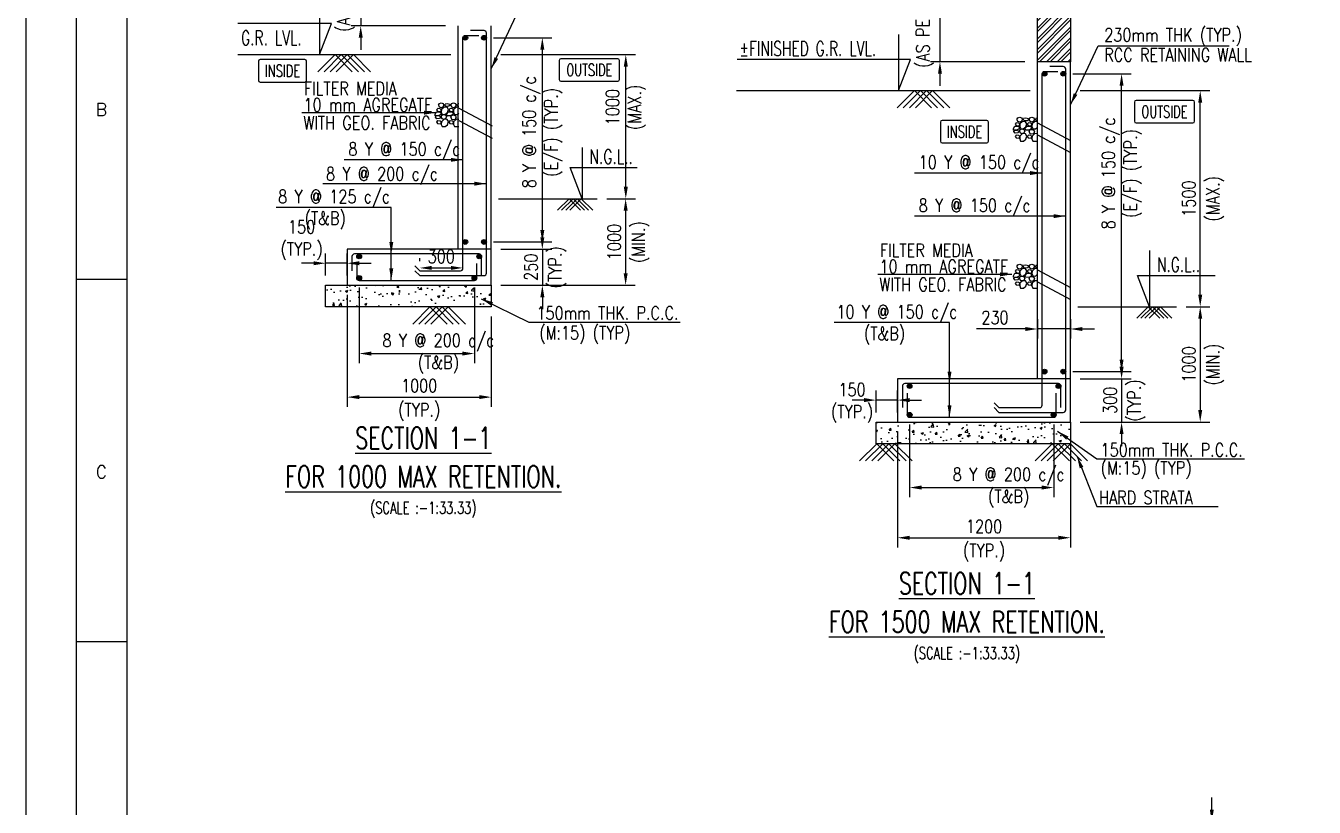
# Model space of a CAD drawing. Extents: x -69352 to 1013721, y -547461 to -186867.
# Drawn here: x 507322 to 534158, y -397471 to -381206 of the extents above; entities that cross this region are included whole.
import ezdxf
from ezdxf.enums import TextEntityAlignment as Align
from ezdxf.lldxf.tags import DXFTag

# ---------------------------------------------------------------- set-up
doc = ezdxf.new("R2010")
doc.units = 0
doc.header["$LTSCALE"] = 500
doc.header["$MEASUREMENT"] = 0
doc.header["$PDMODE"] = 35
doc.header["$PDSIZE"] = -15
doc.layers.get('DEFPOINTS').update_dxf_attribs({"color": 4})
for name, color, linetype in [('NO. BEAM', 3, 'Continuous'), ('PNA', 10, 'Continuous'), ('S-COLUMN', 1, 'Continuous'), ('S-CONCRET LINE', 4, 'Continuous'), ('S-DIM-1', 5, 'Continuous'), ('S-HATCH', 253, 'Continuous'), ('S-LEVEL SECTION', 3, 'Continuous'), ('S-PCC', 9, 'Continuous'), ('S-REINFORCEMENT', 6, 'Continuous'), ('S-RETAINING WALL', 6, 'Continuous'), ('S-TEXT', 2, 'Continuous'), ('S-TEXT-1 @ 1', 4, 'Continuous'), ('S-TITIL', 6, 'Continuous'), ('TITLE', 4, 'Continuous')]:
    doc.layers.add(name, color=color, linetype=linetype)
doc.layers.add('RIDE-PROFILE', color=8, linetype='Continuous', lineweight=25)
doc.styles.add('ROMANS', font='simplex.shx', dxfattribs={"width": 0.8, "height": 275})
tags = doc.linetypes.add('HIDDEN', pattern=[0.375, 0.25, -0.125]).pattern_tags.tags
tags[6:7] = [DXFTag(74, 4), DXFTag(75, 0), DXFTag(340, '0'), DXFTag(46, 1.0), DXFTag(50, 0.0), DXFTag(44, 0.0), DXFTag(45, 0.0)]
tags[4:5] = [DXFTag(74, 4), DXFTag(75, 0), DXFTag(340, '0'), DXFTag(46, 1.0), DXFTag(50, 0.0), DXFTag(44, 0.0), DXFTag(45, 0.0)]
doc.dimstyles.new('dim100', dxfattribs={"dimtxt": 250, "dimasz": 250, "dimexe": 200, "dimexo": 200, "dimgap": 100, "dimtad": 1, "dimdec": 0, "dimzin": 0, "dimdsep": 46, "dimtxsty": 'ROMANS', "dimcen": 0, "dimclrd": 5, "dimclre": 5, "dimclrt": 4, "dimadec": 0, "dimazin": 0, "dimtfac": 1, "dimtdec": 0, "dimtix": 1, "dimtofl": 0, "dimtmove": 2, "dimatfit": 3, "dimfxl": 0, "dimtolj": 1, "dimtzin": 0, "dimlwd": -1, "dimlwe": -1, "dimarcsym": 0})
doc.dimstyles.new('dim33.33', dxfattribs={"dimtxt": 250, "dimasz": 250, "dimexe": 200, "dimexo": 200, "dimgap": 100, "dimtad": 1, "dimdec": 0, "dimlfac": 0.333331, "dimzin": 0, "dimdsep": 46, "dimtxsty": 'ROMANS', "dimcen": 0, "dimclrd": 5, "dimclre": 5, "dimclrt": 4, "dimadec": 0, "dimazin": 0, "dimtfac": 1, "dimtdec": 0, "dimtix": 1, "dimtofl": 0, "dimtmove": 2, "dimatfit": 3, "dimfxl": 0, "dimtolj": 1, "dimtzin": 0, "dimlwd": -1, "dimlwe": -1, "dimarcsym": 0})

# ---------------------------------------------------------------- blocks, each defined once
blk = doc.blocks.new('*D542')
at = {"layer": 'DEFPOINTS', "color": 0}
for p in [(516866, -381456), (518081, -381456), (516866, -385706)]:
    blk.add_point(p, dxfattribs=at)
at = {"layer": 'S-DIM-1', "color": 5}
for p, q in [((517066, -381456), (518281, -381456)), ((517066, -385706), (518281, -385706))]:
    blk.add_line(p, q, dxfattribs=at)
at = {"layer": 'S-DIM-1', "color": 5, "lineweight": -3}
blk.add_line((518081, -385456), (518081, -381706), dxfattribs=at)
at = {"layer": 'S-DIM-1', "color": 5}
for points in [[(518123, -381706), (518039, -381706), (518081, -381456)], [(518039, -385456), (518123, -385456), (518081, -385706)]]:
    blk.add_solid(points, dxfattribs=at)
at = {"layer": 'S-DIM-1', "color": 4, "insert": (518081, -383421), "char_height": 275, "attachment_point": 5, "rotation": 90, "style": 'ROMANS'}
blk.add_mtext('\\A1;8 Y @ 150 c/c\\P(E/F) (TYP.)', dxfattribs=at)
blk = doc.blocks.new('*D543')
at = {"layer": 'DEFPOINTS', "color": 0}
for p in [(517016, -385856), (517016, -386606), (518081, -386606)]:
    blk.add_point(p, dxfattribs=at)
at = {"layer": 'S-DIM-1', "color": 5, "lineweight": -3}
for p, q in [((518081, -385606), (518081, -385356)), ((518081, -385856), (518081, -386606)), ((518081, -386856), (518081, -387106))]:
    blk.add_line(p, q, dxfattribs=at)
at = {"layer": 'S-DIM-1', "color": 5}
for p, q in [((517216, -385856), (518281, -385856)), ((517216, -386606), (518281, -386606))]:
    blk.add_line(p, q, dxfattribs=at)
for points in [[(518039, -385606), (518123, -385606), (518081, -385856)], [(518123, -386856), (518039, -386856), (518081, -386606)]]:
    blk.add_solid(points, dxfattribs=at)
at = {"layer": 'S-DIM-1', "color": 4, "char_height": 275, "attachment_point": 5, "rotation": 90, "style": 'ROMANS'}
for s, insert in [('(TYP.)', (518391, -386231)), ('\\A1;250', (517844, -386231))]:
    blk.add_mtext(s, dxfattribs=dict(at, insert=insert))
blk = doc.blocks.new('*D544')
at = {"layer": 'DEFPOINTS', "color": 0}
for p in [(514266, -386456), (516666, -386456), (516666, -388028)]:
    blk.add_point(p, dxfattribs=at)
at = {"layer": 'S-DIM-1', "color": 5}
for p, q in [((514266, -386656), (514266, -388228)), ((516666, -386656), (516666, -388228)), ((514516, -388028), (516416, -388028))]:
    blk.add_line(p, q, dxfattribs=at)
for points in [[(514516, -387987), (514516, -388070), (514266, -388028)], [(516416, -388070), (516416, -387987), (516666, -388028)]]:
    blk.add_solid(points, dxfattribs=at)
at = {"layer": 'S-DIM-1', "color": 4, "insert": (515916, -388028), "char_height": 275, "attachment_point": 5, "style": 'ROMANS'}
blk.add_mtext('\\A1;8 Y @ 200 c/c\\P(T&B)', dxfattribs=at)
blk = doc.blocks.new('*D545')
at = {"layer": 'DEFPOINTS', "color": 0}
for p in [(514016, -386606), (517016, -387056), (517016, -388935)]:
    blk.add_point(p, dxfattribs=at)
at = {"layer": 'S-DIM-1', "color": 5}
for p, q in [((514016, -386806), (514016, -389135)), ((517016, -387256), (517016, -389135)), ((514266, -388935), (516766, -388935))]:
    blk.add_line(p, q, dxfattribs=at)
for points in [[(514266, -388893), (514266, -388976), (514016, -388935)], [(516766, -388976), (516766, -388893), (517016, -388935)]]:
    blk.add_solid(points, dxfattribs=at)
at = {"layer": 'S-DIM-1', "color": 4, "char_height": 275, "attachment_point": 5, "style": 'ROMANS'}
for s, insert in [('\\A1;1000', (515516, -388697)), ('(TYP.)', (515516, -389244))]:
    blk.add_mtext(s, dxfattribs=dict(at, insert=insert))
blk = doc.blocks.new('*D546')
at = {"layer": 'DEFPOINTS', "color": 0}
for p in [(519226, -384806), (517016, -386606), (519816, -386606)]:
    blk.add_point(p, dxfattribs=at)
at = {"layer": 'S-DIM-1', "color": 5}
for p, q in [((519426, -384806), (520016, -384806)), ((517216, -386606), (520016, -386606))]:
    blk.add_line(p, q, dxfattribs=at)
at = {"layer": 'S-DIM-1', "color": 5, "lineweight": -3}
blk.add_line((519816, -385056), (519816, -386356), dxfattribs=at)
at = {"layer": 'S-DIM-1', "color": 5}
for points in [[(519858, -385056), (519775, -385056), (519816, -384806)], [(519775, -386356), (519858, -386356), (519816, -386606)]]:
    blk.add_solid(points, dxfattribs=at)
at = {"layer": 'S-DIM-1', "color": 4, "char_height": 275, "attachment_point": 5, "rotation": 90, "style": 'ROMANS'}
for s, insert in [('\\A1;1000', (519579, -385706)), ('(MIN.)', (520126, -385706))]:
    blk.add_mtext(s, dxfattribs=dict(at, insert=insert))
blk = doc.blocks.new('*D547')
at = {"layer": 'DEFPOINTS', "color": 0}
for p in [(517016, -381806), (519819, -381806), (519226, -384806)]:
    blk.add_point(p, dxfattribs=at)
at = {"layer": 'S-DIM-1', "color": 5}
for p, q in [((517216, -381806), (520019, -381806)), ((519426, -384806), (520019, -384806))]:
    blk.add_line(p, q, dxfattribs=at)
at = {"layer": 'S-DIM-1', "color": 5, "lineweight": -3}
blk.add_line((519819, -384556), (519819, -382056), dxfattribs=at)
at = {"layer": 'S-DIM-1', "color": 5}
for points in [[(519861, -382056), (519777, -382056), (519819, -381806)], [(519777, -384556), (519861, -384556), (519819, -384806)]]:
    blk.add_solid(points, dxfattribs=at)
at = {"layer": 'S-DIM-1', "color": 4, "insert": (519819, -382901), "char_height": 275, "attachment_point": 5, "rotation": 90, "style": 'ROMANS'}
blk.add_mtext('\\A1;1000\\P(MAX.)', dxfattribs=at)
blk = doc.blocks.new('*D548')
at = {"layer": 'DEFPOINTS', "color": 0}
for p in [(516251, -378146), (514298, -381206), (516266, -381206)]:
    blk.add_point(p, dxfattribs=at)
at = {"layer": 'S-DIM-1', "color": 5, "lineweight": -3}
for p, q in [((514298, -377896), (514298, -377646)), ((514298, -378146), (514298, -381206)), ((514298, -381456), (514298, -381706))]:
    blk.add_line(p, q, dxfattribs=at)
at = {"layer": 'S-DIM-1', "color": 5}
for p, q in [((516051, -378146), (514098, -378146)), ((516066, -381206), (514098, -381206))]:
    blk.add_line(p, q, dxfattribs=at)
for points in [[(514256, -377896), (514340, -377896), (514298, -378146)], [(514340, -381456), (514256, -381456), (514298, -381206)]]:
    blk.add_solid(points, dxfattribs=at)
at = {"layer": 'S-DIM-1', "color": 4, "insert": (513988, -379676), "char_height": 275, "attachment_point": 5, "rotation": 90, "style": 'ROMANS'}
blk.add_mtext('\\A1;(AS PER ARCH REQU.)', dxfattribs=at)
blk = doc.blocks.new('*D549')
at = {"layer": 'DEFPOINTS', "color": 0}
for p in [(513566, -386148), (513566, -386606), (514016, -386606)]:
    blk.add_point(p, dxfattribs=at)
at = {"layer": 'S-DIM-1', "color": 5, "lineweight": -3}
for p, q in [((513316, -386148), (513066, -386148)), ((514016, -386148), (513566, -386148)), ((514266, -386148), (514516, -386148))]:
    blk.add_line(p, q, dxfattribs=at)
at = {"layer": 'S-DIM-1', "color": 5}
for p, q in [((513566, -386406), (513566, -385948)), ((514016, -386406), (514016, -385948))]:
    blk.add_line(p, q, dxfattribs=at)
for points in [[(513316, -386190), (513316, -386107), (513566, -386148)], [(514266, -386107), (514266, -386190), (514016, -386148)]]:
    blk.add_solid(points, dxfattribs=at)
at = {"layer": 'S-DIM-1', "color": 4, "insert": (513066, -385668), "char_height": 275, "attachment_point": 5, "style": 'ROMANS'}
blk.add_mtext('\\A1;150\\P(TYP.)', dxfattribs=at)
blk = doc.blocks.new('*D551')
at = {"layer": 'DEFPOINTS', "color": 0}
for p in [(528931, -382204), (530145, -382204), (528931, -388404)]:
    blk.add_point(p, dxfattribs=at)
at = {"layer": 'S-DIM-1', "color": 5}
for p, q in [((529131, -382204), (530345, -382204)), ((529131, -388404), (530345, -388404))]:
    blk.add_line(p, q, dxfattribs=at)
at = {"layer": 'S-DIM-1', "color": 5, "lineweight": -3}
blk.add_line((530145, -388154), (530145, -382454), dxfattribs=at)
at = {"layer": 'S-DIM-1', "color": 5}
for points in [[(530187, -382454), (530104, -382454), (530145, -382204)], [(530104, -388154), (530187, -388154), (530145, -388404)]]:
    blk.add_solid(points, dxfattribs=at)
at = {"layer": 'S-DIM-1', "color": 4, "insert": (530145, -384278), "char_height": 275, "attachment_point": 5, "rotation": 90, "style": 'ROMANS'}
blk.add_mtext('\\A1;8 Y @ 150 c/c\\P(E/F) (TYP.)', dxfattribs=at)
blk = doc.blocks.new('*D552')
at = {"layer": 'DEFPOINTS', "color": 0}
for p in [(529081, -388554), (529081, -389454), (530145, -389454)]:
    blk.add_point(p, dxfattribs=at)
at = {"layer": 'S-DIM-1', "color": 5, "lineweight": -3}
for p, q in [((530145, -388304), (530145, -388054)), ((530145, -388554), (530145, -389454)), ((530145, -389704), (530145, -389954))]:
    blk.add_line(p, q, dxfattribs=at)
at = {"layer": 'S-DIM-1', "color": 5}
for p, q in [((529281, -388554), (530345, -388554)), ((529281, -389454), (530345, -389454))]:
    blk.add_line(p, q, dxfattribs=at)
for points in [[(530104, -388304), (530187, -388304), (530145, -388554)], [(530187, -389704), (530104, -389704), (530145, -389454)]]:
    blk.add_solid(points, dxfattribs=at)
at = {"layer": 'S-DIM-1', "color": 4, "char_height": 275, "attachment_point": 5, "rotation": 90, "style": 'ROMANS'}
for s, insert in [('\\A1;300', (529908, -389004)), ('(TYP.)', (530455, -389004))]:
    blk.add_mtext(s, dxfattribs=dict(at, insert=insert))
blk = doc.blocks.new('*D553')
at = {"layer": 'DEFPOINTS', "color": 0}
for p in [(525731, -389304), (528731, -389304), (528731, -390817)]:
    blk.add_point(p, dxfattribs=at)
at = {"layer": 'S-DIM-1', "color": 5}
for p, q in [((525731, -389504), (525731, -391017)), ((528731, -389504), (528731, -391017)), ((525981, -390817), (528481, -390817))]:
    blk.add_line(p, q, dxfattribs=at)
for points in [[(525981, -390775), (525981, -390859), (525731, -390817)], [(528481, -390859), (528481, -390775), (528731, -390817)]]:
    blk.add_solid(points, dxfattribs=at)
at = {"layer": 'S-DIM-1', "color": 4, "insert": (527793, -390817), "char_height": 275, "attachment_point": 5, "style": 'ROMANS'}
blk.add_mtext('\\A1;8 Y @ 200 c/c\\P(T&B)', dxfattribs=at)
blk = doc.blocks.new('*D554')
at = {"layer": 'DEFPOINTS', "color": 0}
for p in [(525481, -389454), (529081, -389454), (529081, -391862)]:
    blk.add_point(p, dxfattribs=at)
at = {"layer": 'S-DIM-1', "color": 5}
for p, q in [((525481, -389654), (525481, -392062)), ((529081, -389654), (529081, -392062)), ((525731, -391862), (528831, -391862))]:
    blk.add_line(p, q, dxfattribs=at)
for points in [[(525731, -391821), (525731, -391904), (525481, -391862)], [(528831, -391904), (528831, -391821), (529081, -391862)]]:
    blk.add_solid(points, dxfattribs=at)
at = {"layer": 'S-DIM-1', "color": 4, "char_height": 275, "attachment_point": 5, "style": 'ROMANS'}
for s, insert in [('\\A1;1200', (527281, -391625)), ('(TYP.)', (527281, -392172))]:
    blk.add_mtext(s, dxfattribs=dict(at, insert=insert))
blk = doc.blocks.new('*D555')
at = {"layer": 'DEFPOINTS', "color": 0}
for p in [(531291, -387054), (529081, -389454), (531783, -389454)]:
    blk.add_point(p, dxfattribs=at)
at = {"layer": 'S-DIM-1', "color": 5}
for p, q in [((531491, -387054), (531983, -387054)), ((529281, -389454), (531983, -389454))]:
    blk.add_line(p, q, dxfattribs=at)
at = {"layer": 'S-DIM-1', "color": 5, "lineweight": -3}
blk.add_line((531783, -387304), (531783, -389204), dxfattribs=at)
at = {"layer": 'S-DIM-1', "color": 5}
for points in [[(531825, -387304), (531742, -387304), (531783, -387054)], [(531742, -389204), (531825, -389204), (531783, -389454)]]:
    blk.add_solid(points, dxfattribs=at)
at = {"layer": 'S-DIM-1', "color": 4, "char_height": 275, "attachment_point": 5, "rotation": 90, "style": 'ROMANS'}
for s, insert in [('\\A1;1000', (531546, -388254)), ('(MIN.)', (532093, -388254))]:
    blk.add_mtext(s, dxfattribs=dict(at, insert=insert))
blk = doc.blocks.new('*D556')
at = {"layer": 'DEFPOINTS', "color": 0}
for p in [(529081, -382554), (531783, -382554), (531291, -387054)]:
    blk.add_point(p, dxfattribs=at)
at = {"layer": 'S-DIM-1', "color": 5}
for p, q in [((529281, -382554), (531983, -382554)), ((531491, -387054), (531983, -387054))]:
    blk.add_line(p, q, dxfattribs=at)
at = {"layer": 'S-DIM-1', "color": 5, "lineweight": -3}
blk.add_line((531783, -386804), (531783, -382804), dxfattribs=at)
at = {"layer": 'S-DIM-1', "color": 5}
for points in [[(531825, -382804), (531742, -382804), (531783, -382554)], [(531742, -386804), (531825, -386804), (531783, -387054)]]:
    blk.add_solid(points, dxfattribs=at)
at = {"layer": 'S-DIM-1', "color": 4, "char_height": 275, "attachment_point": 5, "rotation": 90, "style": 'ROMANS'}
for s, insert in [('\\A1;1500', (531546, -384804)), ('(MAX.)', (532093, -384804))]:
    blk.add_mtext(s, dxfattribs=dict(at, insert=insert))
blk = doc.blocks.new('*D557')
at = {"layer": 'DEFPOINTS', "color": 0}
for p in [(525031, -388997), (525031, -389454), (525481, -389454)]:
    blk.add_point(p, dxfattribs=at)
at = {"layer": 'S-DIM-1', "color": 5}
for p, q in [((525031, -389254), (525031, -388797)), ((525481, -389254), (525481, -388797))]:
    blk.add_line(p, q, dxfattribs=at)
at = {"layer": 'S-DIM-1', "color": 5, "lineweight": -3}
for p, q in [((524781, -388997), (524531, -388997)), ((525481, -388997), (525031, -388997)), ((525731, -388997), (525981, -388997))]:
    blk.add_line(p, q, dxfattribs=at)
at = {"layer": 'S-DIM-1', "color": 5}
for points in [[(524781, -389039), (524781, -388955), (525031, -388997)], [(525731, -388955), (525731, -389039), (525481, -388997)]]:
    blk.add_solid(points, dxfattribs=at)
at = {"layer": 'S-DIM-1', "color": 4, "insert": (524531, -389054), "char_height": 275, "attachment_point": 5, "style": 'ROMANS'}
blk.add_mtext('\\A1;150\\P(TYP.)', dxfattribs=at)
blk = doc.blocks.new('*D558')
at = {"layer": 'DEFPOINTS', "color": 0}
for p in [(528241, -378894), (526362, -381954), (528331, -381954)]:
    blk.add_point(p, dxfattribs=at)
at = {"layer": 'S-DIM-1', "color": 5, "lineweight": -3}
for p, q in [((526362, -378644), (526362, -378394)), ((526362, -378894), (526362, -381954)), ((526362, -382204), (526362, -382454))]:
    blk.add_line(p, q, dxfattribs=at)
at = {"layer": 'S-DIM-1', "color": 5}
for p, q in [((528041, -378894), (526162, -378894)), ((528131, -381954), (526162, -381954))]:
    blk.add_line(p, q, dxfattribs=at)
for points in [[(526321, -378644), (526404, -378644), (526362, -378894)], [(526404, -382204), (526321, -382204), (526362, -381954)]]:
    blk.add_solid(points, dxfattribs=at)
at = {"layer": 'S-DIM-1', "color": 4, "insert": (526053, -380424), "char_height": 275, "attachment_point": 5, "rotation": 90, "style": 'ROMANS'}
blk.add_mtext('\\A1;(AS PER ARCH REQU.)', dxfattribs=at)
blk = doc.blocks.new('*D560')
at = {"layer": 'DEFPOINTS', "color": 0}
for p in [(528391, -387113), (529081, -387113), (528391, -387517)]:
    blk.add_point(p, dxfattribs=at)
at = {"layer": 'S-DIM-1', "color": 5}
for p, q in [((528391, -387313), (528391, -387717)), ((529081, -387313), (529081, -387717))]:
    blk.add_line(p, q, dxfattribs=at)
at = {"layer": 'S-DIM-1', "color": 5, "lineweight": -3}
for p, q in [((528141, -387517), (527125, -387517)), ((529081, -387517), (528391, -387517)), ((529331, -387517), (529581, -387517))]:
    blk.add_line(p, q, dxfattribs=at)
at = {"layer": 'S-DIM-1', "color": 5}
for points in [[(528141, -387559), (528141, -387476), (528391, -387517)], [(529331, -387476), (529331, -387559), (529081, -387517)]]:
    blk.add_solid(points, dxfattribs=at)
at = {"layer": 'S-DIM-1', "color": 4, "insert": (527508, -387280), "char_height": 275, "attachment_point": 5, "style": 'ROMANS'}
blk.add_mtext('\\A1;230', dxfattribs=at)
blk = doc.blocks.new('*D561')
at = {"layer": 'DEFPOINTS', "color": 0}
for p in [(515526, -386306), (516426, -386246), (516426, -386306)]:
    blk.add_point(p, dxfattribs=at)
at = {"layer": 'S-DIM-1', "color": 5}
for p, q in [((515526, -386106), (515526, -386046)), ((516426, -386106), (516426, -386046)), ((515776, -386246), (516176, -386246))]:
    blk.add_line(p, q, dxfattribs=at)
for points in [[(515776, -386204), (515776, -386287), (515526, -386246)], [(516176, -386287), (516176, -386204), (516426, -386246)]]:
    blk.add_solid(points, dxfattribs=at)
at = {"layer": 'S-DIM-1', "color": 4, "insert": (515976, -386008), "char_height": 275, "attachment_point": 5, "style": 'ROMANS'}
blk.add_mtext('\\A1;300', dxfattribs=at)
blk = doc.blocks.new('A$C1DFA76C7')
at = {"color": 253, "linetype": 'Continuous'}
for p, q in [((-207, 258), (-179, 309)), ((-179, 309), (-113, 309)), ((-149, 378), (-174, 352)), ((-174, 352), (-154, 322)), ((-154, 322), (-90, 314)), ((-98, 370), (-149, 378)), ((-136, 449), (-121, 413)), ((-134, 449), (-118, 485)), ((-121, 413), (-78, 401)), ((-118, 485), (-78, 497)), ((-113, 309), (-80, 286)), ((-78, 352), (-98, 370)), ((-90, 314), (-78, 337)), ((-80, 286), (-90, 251)), ((-78, 497), (-37, 482)), ((-78, 401), (-35, 413)), ((-75, 355), (-78, 302)), ((-78, 337), (-78, 352)), ((-78, 302), (-57, 253)), ((-17, 408), (-75, 355)), ((-37, 482), (-22, 449)), ((-35, 413), (-22, 449)), ((44, 403), (-17, 408)), ((-4, 449), (4, 469)), ((24, 418), (-4, 449)), ((-4, 251), (52, 294)), ((52, 474), (4, 469)), ((82, 424), (24, 418)), ((29, 258), (75, 309)), ((72, 358), (44, 403)), ((103, 462), (52, 474)), ((52, 294), (72, 358)), ((75, 309), (141, 309)), ((105, 378), (80, 352)), ((80, 352), (100, 322)), ((105, 449), (82, 424)), ((100, 322), (164, 314)), ((105, 449), (103, 462)), ((156, 370), (105, 378)), ((118, 449), (133, 413)), ((120, 449), (136, 485)), ((133, 413), (176, 401)), ((136, 485), (176, 497)), ((141, 309), (174, 286)), ((176, 352), (156, 370)), ((164, 314), (176, 337)), ((174, 286), (164, 251)), ((176, 497), (217, 482)), ((176, 401), (219, 413)), ((179, 355), (176, 302)), ((176, 337), (176, 352)), ((176, 302), (197, 253)), ((237, 408), (179, 355)), ((217, 482), (232, 449)), ((219, 413), (232, 449)), ((289, 404), (237, 408)), ((250, 449), (258, 469)), ((278, 418), (250, 449)), ((250, 251), (289, 281)), ((289, 473), (258, 469)), ((289, 420), (278, 418)), ((-207, 228), (-207, 258)), ((-144, 223), (-207, 228)), ((-201, 197), (-193, 217)), ((-173, 166), (-201, 197)), ((-145, 222), (-193, 217)), ((-149, 124), (-174, 98)), ((-174, 98), (-154, 68)), ((-114, 171), (-173, 166)), ((-154, 68), (-90, 60)), ((-98, 116), (-149, 124)), ((-94, 209), (-145, 222)), ((-90, 251), (-144, 223)), ((-92, 197), (-114, 171)), ((-78, 98), (-98, 116)), ((-92, 197), (-94, 209)), ((-90, 60), (-78, 83)), ((-84, 203), (-69, 168)), ((-82, 203), (-66, 239)), ((-75, 101), (-78, 48)), ((-78, 83), (-78, 98)), ((-78, 48), (-58, 0)), ((-17, 154), (-75, 101)), ((-69, 168), (-26, 155)), ((-66, 239), (-26, 251)), ((-57, 253), (-4, 251)), ((-26, 251), (15, 236)), ((-26, 155), (17, 168)), ((44, 149), (-17, 154)), ((0, 0), (52, 40)), ((15, 236), (30, 203)), ((17, 168), (30, 203)), ((47, 228), (29, 258)), ((72, 104), (44, 149)), ((110, 223), (47, 228)), ((52, 40), (72, 104)), ((105, 124), (80, 98)), ((80, 98), (100, 68)), ((100, 68), (164, 60)), ((156, 116), (105, 124)), ((164, 251), (110, 223)), ((118, 195), (133, 159)), ((120, 195), (136, 231)), ((133, 159), (176, 147)), ((136, 231), (176, 243)), ((176, 98), (156, 116)), ((164, 60), (176, 83)), ((176, 243), (217, 228)), ((176, 147), (219, 159)), ((179, 101), (176, 48)), ((176, 83), (176, 98)), ((176, 48), (196, 0)), ((237, 154), (179, 101)), ((197, 253), (250, 251)), ((217, 228), (232, 195)), ((219, 159), (232, 195)), ((289, 150), (237, 154))]:
    blk.add_line(p, q, dxfattribs=at)
at = {"color": 253}
for p, q in [((196, 0), (289, 0, -10)), ((-58, 0), (0, 0))]:
    blk.add_line(p, q, dxfattribs=at)
blk = doc.blocks.new('*D696')
at = {"layer": 'DEFPOINTS', "color": 0}
for p in [(533903, -397772), (532024, -400832), (533543, -400832)]:
    blk.add_point(p, dxfattribs=at)
at = {"layer": 'S-DIM-1', "color": 5, "lineweight": -3}
for p, q in [((532024, -397522), (532024, -397272)), ((532024, -397772), (532024, -400832)), ((532024, -401082), (532024, -401332))]:
    blk.add_line(p, q, dxfattribs=at)
at = {"layer": 'S-DIM-1', "color": 5}
for p, q in [((533703, -397772), (531824, -397772)), ((533343, -400832), (531824, -400832))]:
    blk.add_line(p, q, dxfattribs=at)
for points in [[(531983, -397522), (532066, -397522), (532024, -397772)], [(532066, -401082), (531983, -401082), (532024, -400832)]]:
    blk.add_solid(points, dxfattribs=at)
at = {"layer": 'S-DIM-1', "color": 4, "insert": (531715, -399302), "char_height": 275, "attachment_point": 5, "rotation": 90, "style": 'ROMANS'}
blk.add_mtext('\\A1;(AS PER ARCH REQU.)', dxfattribs=at)
blk = doc.blocks.new('SHEET1')
at = {"elevation": -8, "flags": 128}
blk.add_lwpolyline([(674017, -125881), (763101, -125881), (763101, -63214), (674017, -63214)], close=True, dxfattribs=at)
at = {"layer": 'PNA'}
for p, q in [((675076, -79220, -8), (676135, -79220, -8)), ((675076, -86820, -8), (676135, -86820, -8))]:
    blk.add_line(p, q, dxfattribs=at)
at = {"layer": 'PNA', "color": 1, "elevation": -8}
for points in [[(675076, -125351), (762572, -125351), (762572, -63743), (675076, -63743)], [(676135, -124822), (762042, -124822), (762042, -64273), (676135, -64273)]]:
    blk.add_lwpolyline(points, close=True, dxfattribs=at)
at = {"layer": 'PNA', "style": 'ROMANS'}
for s, p in [('B', (675605, -75660, -8)), ('C', (675605, -83260, -8))]:
    blk.add_text(s, height=265, dxfattribs=at).set_placement(p, align=Align.MIDDLE)

msp = doc.modelspace()

# ---------------------------------------------------------------- hatches: boundary and pattern name
at = {"layer": 'S-HATCH'}
h = msp.add_hatch(dxfattribs=at)
h.set_pattern_fill('ANSI32', color=256, scale=420, style=0)
h.set_pattern_definition([(45, (-8162806.46, 18849.24), (-111.369318, 111.369318), []), (45, (-8162732.22, 18849.24), (-111.369318, 111.369318), [])])
h.paths.add_polyline_path([(528390.824, -380304.378), (529080.824, -380304.378), (529080.824, -379254.378), (528390.824, -379254.378)])
h.paths.add_polyline_path([(529080.824, -380604.378), (528390.824, -380604.378), (528390.824, -381954.378), (529080.824, -381954.378)])
at = {"layer": 'S-PCC', "linetype": 'ByBlock'}
h = msp.add_hatch(dxfattribs=at)
h.set_pattern_fill('AR-CONC,_O', color=256, scale=66.666667)
h.set_pattern_definition([(50, (-16587591, 24721.6), (478.173455, -41.834757), [50, -550]), (355, (-16587591, 24721.6), (-92.500889, 501.461422), [40, -440]), (100.4514445, (-16587551.14, 24718.1), (385.672564, 459.626661), [42.493461, -467.428075]), (46.1842, (-16587591, 24854.93), (711.49422, -110.346187), [75, -825]), (96.6356355, (-16587531.7, 24845.73), (623.107964, 649.4124), [63.740228, -701.142507]), (351.184164, (-16587591, 24854.9), (623.107963, 649.4124), [60, -660]), (21, (-16587524.32, 24821.6), (397.938035, -268.412594), [50, -550]), (326, (-16587524.3, 24821.6), (162.210221, 483.433363), [40, -440]), (71.4514447, (-16587491.16, 24799.23), (560.148251, 215.020769), [42.49346, -467.428075]), (37.5, (-16587590.99, 24721.6), (8.1065702, 221.9292359), [0, -434.6666667, 0, -446.6666667, 0, -441.6666667]), (7.5, (-16587590.99, 24721.6), (175.3796916, 262.9411413), [0, -254.6666667, 0, -424.6666667, 0, -168.3333333]), (327.5, (-16587739.65, 24721.6), (355.8816241, -15.0365812), [0, -166.6666667, 0, -520, 0, -690]), (317.5, (-16587806.32, 24721.6), (388.7907796, 66.736655), [0, -216.6666667, 0, -345.3333333, 0, -490])])
h.paths.add_polyline_path([(513566.44, -387055.67), (513566.44, -386605.67), (517016.44, -386605.574), (517016.44, -387055.574)])
h = msp.add_hatch(dxfattribs=at)
h.set_pattern_fill('AR-CONC,_O', color=256, scale=66.666667)
h.set_pattern_definition([(50, (-16573126.6, 21872.84), (478.173455, -41.834757), [50, -550]), (355, (-16573126.6, 21872.84), (-92.500889, 501.461422), [40, -440]), (100.4514445, (-16573086.75, 21869.36), (385.672564, 459.626661), [42.493461, -467.428075]), (46.1842, (-16573126.6, 22006.2), (711.49422, -110.346187), [75, -825]), (96.6356355, (-16573067.3, 21997), (623.107964, 649.4124), [63.740228, -701.142507]), (351.184164, (-16573126.6, 22006.2), (623.107963, 649.4124), [60, -660]), (21, (-16573059.94, 21972.84), (397.938035, -268.412594), [50, -550]), (326, (-16573059.94, 21972.84), (162.210221, 483.433363), [40, -440]), (71.4514447, (-16573026.77, 21950.47), (560.148251, 215.020769), [42.49346, -467.428075]), (37.5, (-16573126.6, 21872.84), (8.1065702, 221.9292359), [0, -434.6666667, 0, -446.6666667, 0, -441.6666667]), (7.5, (-16573126.6, 21872.84), (175.3796916, 262.9411413), [0, -254.6666667, 0, -424.6666667, 0, -168.3333333]), (327.5, (-16573275.27, 21872.84), (355.8816241, -15.0365812), [0, -166.6666667, 0, -520, 0, -690]), (317.5, (-16573341.94, 21872.84), (388.7907796, 66.736655), [0, -216.6666667, 0, -345.3333333, 0, -490])])
h.paths.add_polyline_path([(525030.824, -389904.378), (525030.824, -389454.378), (529080.824, -389454.378), (529080.824, -389904.378)])

# ---------------------------------------------------------------- linework, layer by layer
at = {"layer": 'NO. BEAM', "color": 7}
for points, elevation in [([(513136.394, -381910.69), (512203.061, -381910.69, 0.414213562), (512169.728, -381944.024), (512169.728, -382344.024, 0.414213562), (512203.061, -382377.357), (513136.394, -382377.357, 0.414213562), (513169.728, -382344.024), (513169.728, -381944.024, 0.414213562)], 49.902), ([(519651.283, -381892.75), (518467.949, -381892.75, 0.414213562), (518434.616, -381926.083), (518434.616, -382326.083, 0.414213562), (518467.949, -382359.417), (519651.283, -382359.417, 0.414213562), (519684.616, -382326.083), (519684.616, -381926.083, 0.414213562)], 49.902), ([(531630.272, -382760.866), (530446.939, -382760.866, 0.414213562), (530413.605, -382794.199), (530413.605, -383194.199, 0.414213562), (530446.939, -383227.532), (531630.272, -383227.532, 0.414213562), (531663.605, -383194.199), (531663.605, -382794.199, 0.414213562)], 1.228), ([(527339.071, -383177.02), (526405.738, -383177.02, 0.414213562), (526372.405, -383210.353), (526372.405, -383610.353, 0.414213562), (526405.738, -383643.687), (527339.071, -383643.687, 0.414213562), (527372.405, -383610.353), (527372.405, -383210.353, 0.414213562)], 1.228)]:
    msp.add_lwpolyline(points, format="xyb", close=True, dxfattribs=dict(at, elevation=elevation))
at = {"layer": 'RIDE-PROFILE', "color": 2, "linetype": 'HIDDEN', "ltscale": 1000}
for p, q in [((516343.675, -382923.662, 10.268), (517033.675, -383291.005, 10.268)), ((516343.675, -383178.561, 10.268), (517033.675, -383545.905, 10.268)), ((528390.824, -383223.162, 10.268), (529080.824, -383590.506, 10.268)), ((528390.824, -383478.062, 10.268), (529080.824, -383845.405, 10.268)), ((528390.824, -386283.732, 10.268), (529080.824, -386651.075, 10.268)), ((528390.824, -386538.631, 10.268), (529080.824, -386905.975, 10.268))]:
    msp.add_line(p, q, dxfattribs=at)
at = {"layer": 'S-COLUMN', "color": 4}
msp.add_line((528390.824, -381915.374, 11.068), (528390.824, -379254.378, 11.068), dxfattribs=at)
at = {"layer": 'S-COLUMN', "color": 4, "elevation": 11.068}
for points in [[(528390.824, -381954.378), (528390.824, -379254.378)], [(529080.824, -379254.378), (529080.824, -381954.378)]]:
    msp.add_lwpolyline(points, dxfattribs=at)
at = {"layer": 'S-CONCRET LINE', "linetype": 'HIDDEN', "ltscale": 0.25}
for p, q in [((517016.44, -385855.574, 11.068), (516326.44, -385855.574, 11.068)), ((529080.824, -388554.378, 11.068), (528390.824, -388554.378, 11.068))]:
    msp.add_line(p, q, dxfattribs=at)
at = {"layer": 'S-CONCRET LINE', "elevation": 11.068}
for points in [[(516326.44, -385855.574), (514016.44, -385855.67), (514016.44, -386605.67), (517016.44, -386605.574)], [(517016.44, -386605.574), (517016.44, -385855.574)], [(528390.824, -388554.378), (525480.824, -388554.378), (525480.824, -389454.378), (529080.824, -389454.378)], [(529080.824, -389454.378), (529080.824, -388554.378)]]:
    msp.add_lwpolyline(points, dxfattribs=at)
at = {"layer": 'S-LEVEL SECTION'}
for p, q in [((511740.697, -381805.574, 11.068), (516176.44, -381805.574, 11.068)), ((522121.652, -382554.378, 11.068), (528240.824, -382554.378, 11.068)), ((517166.44, -384805.574, 11.068), (519226.141, -384805.574, 11.068)), ((529230.824, -387054.378, 11.068), (531290.526, -387054.378, 11.068))]:
    msp.add_line(p, q, dxfattribs=at)
at = {"layer": 'S-LEVEL SECTION', "elevation": 11.068}
for points in [[(513437.787, -380635.174), (513437.787, -381805.574), (513687.787, -381155.574), (511741.438, -381155.574)], [(525502.172, -381383.979), (525502.172, -382554.378), (525752.172, -381904.378), (522141.543, -381904.378)], [(518911.198, -383739.236), (518911.198, -384805.574), (518661.198, -384155.574), (520054.929, -384155.574)], [(530729.159, -385883.979), (530729.159, -387054.378), (530479.159, -386404.378), (532093.262, -386404.378)]]:
    msp.add_lwpolyline(points, dxfattribs=at)
at = {"layer": 'S-PCC', "elevation": 11.068}
for points in [[(513407.515, -382163.546), (513765.487, -381805.574), (514123.46, -382163.546)], [(513534.077, -382163.546), (513892.05, -381805.574), (514250.023, -382163.546)], [(513660.64, -382163.546), (514018.612, -381805.574), (514376.585, -382163.546)], [(513787.202, -382163.546), (514145.175, -381805.574), (514503.148, -382163.546)], [(525471.899, -382912.351), (525829.872, -382554.378), (526187.845, -382912.351)], [(525598.462, -382912.351), (525956.435, -382554.378), (526314.408, -382912.351)], [(525725.024, -382912.351), (526082.997, -382554.378), (526440.97, -382912.351)], [(525851.587, -382912.351), (526209.56, -382554.378), (526567.533, -382912.351)], [(518876.122, -385044.222), (518637.474, -384805.574), (518398.825, -385044.222)], [(518960.497, -385044.222), (518721.849, -384805.574), (518483.2, -385044.222)], [(519044.872, -385044.222), (518806.224, -384805.574), (518567.575, -385044.222)], [(519129.247, -385044.222), (518890.599, -384805.574), (518651.95, -385044.222)], [(516098.204, -387413.581), (515740.232, -387055.608), (515382.259, -387413.581)], [(516224.767, -387413.581), (515866.794, -387055.608), (515508.821, -387413.581)], [(516351.329, -387413.581), (515993.357, -387055.608), (515635.384, -387413.581)], [(516477.892, -387413.581), (516119.919, -387055.608), (515761.946, -387413.581)], [(530940.507, -387293.027), (530701.859, -387054.378), (530463.21, -387293.027)], [(531024.882, -387293.027), (530786.234, -387054.378), (530547.585, -387293.027)], [(531109.257, -387293.027), (530870.609, -387054.378), (530631.96, -387293.027)], [(531193.632, -387293.027), (530954.984, -387054.378), (530716.335, -387293.027)], [(524687.407, -390262.351), (525045.38, -389904.378), (525403.353, -390262.351)], [(524813.97, -390262.351), (525171.943, -389904.378), (525529.916, -390262.351)], [(524940.532, -390262.351), (525298.505, -389904.378), (525656.478, -390262.351)], [(525067.095, -390262.351), (525425.068, -389904.378), (525783.041, -390262.351)], [(528343.164, -390262.351), (528701.137, -389904.378), (529059.11, -390262.351)], [(528469.727, -390262.351), (528827.699, -389904.378), (529185.672, -390262.351)], [(528596.289, -390262.351), (528954.262, -389904.378), (529312.235, -390262.351)], [(528722.852, -390262.351), (529080.824, -389904.378), (529438.797, -390262.351)]]:
    msp.add_lwpolyline(points, dxfattribs=at)
for points in [[(513566.44, -387055.67), (513566.44, -386605.67), (517016.44, -386605.574), (517016.44, -387055.574)], [(525030.824, -389904.378), (525030.824, -389454.378), (529080.824, -389454.378), (529080.824, -389904.378)]]:
    msp.add_lwpolyline(points, close=True, dxfattribs=at)
at = {"layer": 'S-REINFORCEMENT', "ltscale": 10, "elevation": 11.068}
for points in [[(515426.44, -386305.574), (515526.44, -386405.574), (516866.44, -386405.574, 0.414213562), (516916.44, -386355.574), (516916.44, -381355.574, 0.414213562), (516866.44, -381305.574), (516586.44, -381305.574)], [(515426.44, -386205.574), (515526.44, -386305.574), (516376.44, -386305.574, 0.414213562), (516426.44, -386255.574), (516426.44, -381455.574, -0.414213562), (516476.44, -381405.574), (516756.44, -381405.574)], [(527490.824, -389154.378), (527590.824, -389254.378), (528930.824, -389254.378, 0.414213562), (528980.824, -389204.378), (528980.824, -382104.378, 0.414213562), (528930.824, -382054.378), (528650.824, -382054.378)], [(527490.824, -389054.378), (527590.824, -389154.378), (528440.824, -389154.378, 0.414213562), (528490.824, -389104.378), (528490.824, -382204.378, -0.414213562), (528540.824, -382154.378), (528820.824, -382154.378)], [(516816.44, -386405.574), (516816.44, -386005.574, 0.414213562), (516766.44, -385955.574), (514166.44, -385955.67, 0.414213562), (514116.44, -386005.67), (514116.44, -386305.67)], [(514216.44, -386155.67), (514216.44, -386455.67, 0.414213562), (514266.439, -386505.67), (516666.44, -386505.574, 0.414213562), (516716.44, -386455.574), (516716.44, -386155.574)], [(528880.824, -389154.378), (528880.824, -388704.378, 0.414213562), (528830.824, -388654.378), (525630.824, -388654.378, 0.414213562), (525580.824, -388704.378), (525580.824, -389154.378)], [(525680.824, -388854.378), (525680.824, -389304.378, 0.414213562), (525730.824, -389354.378), (528730.824, -389354.378, 0.414213562), (528780.824, -389304.378), (528780.824, -388854.378)]]:
    msp.add_lwpolyline(points, format="xyb", dxfattribs=at)
at = {"layer": 'S-REINFORCEMENT', "ltscale": 10, "const_width": 50}
for points, elevation in [([(516451.44, -381455.574, 1), (516501.44, -381455.574, 1)], 11.068), ([(516841.44, -381455.574, 1), (516891.44, -381455.574, 1)], 11.068), ([(528515.824, -382204.378, 1), (528565.824, -382204.378, 1)], 11.068), ([(528905.824, -382204.378, 1), (528955.824, -382204.378, 1)], 11.068), ([(516451.44, -385705.572, 1), (516501.44, -385705.572, 1)], 11.068), ([(516841.44, -385705.572, 1), (516891.44, -385705.572, 1)], 11.068), ([(514291.439, -386005.67, 1), (514241.439, -386005.67, 1)], -0.975), ([(516741.44, -386005.574, -1), (516791.44, -386005.574, -1)], 11.068), ([(514291.439, -386455.67, -1), (514241.439, -386455.67, -1)], -0.975), ([(516691.44, -386455.574, -1), (516641.44, -386455.574, -1)], 11.068), ([(528515.824, -388404.377, 1), (528565.824, -388404.377, 1)], 11.068), ([(528905.824, -388404.377, 1), (528955.824, -388404.377, 1)], 11.068), ([(525755.824, -388704.378, 1), (525705.824, -388704.378, 1)], 11.068), ([(528805.824, -388704.378, -1), (528855.824, -388704.378, -1)], 11.068), ([(525755.824, -389304.378, -1), (525705.824, -389304.378, -1)], 11.068), ([(528755.824, -389304.378, -1), (528705.824, -389304.378, -1)], 11.068)]:
    msp.add_lwpolyline(points, format="xyb", close=True, dxfattribs=dict(at, elevation=elevation))
at = {"layer": 'S-REINFORCEMENT', "ltscale": 10}
for centre in [(516476.44, -381455.574, 11.068), (516866.44, -381455.574, 11.068), (528540.824, -382204.378, 11.068), (528930.824, -382204.378, 11.068), (516476.44, -385705.572, 11.068), (516866.44, -385705.572, 11.068), (514266.439, -386005.67, -0.975), (516766.44, -386005.574, 11.068), (514266.439, -386455.67, -0.975), (516666.44, -386455.574, 11.068), (528540.824, -388404.377, 11.068), (528930.824, -388404.377, 11.068), (525730.824, -388704.378, 11.068), (528830.824, -388704.378, 11.068), (525730.824, -389304.378, 11.068), (528730.824, -389304.378, 11.068)]:
    msp.add_circle(centre, 50, dxfattribs=at)
at = {"layer": 'S-RETAINING WALL', "color": 210}
msp.add_line((529080.824, -381954.378, 11.068), (528390.824, -381954.378, 11.068), dxfattribs=at)
at = {"layer": 'S-RETAINING WALL', "color": 210, "elevation": 11.068}
for points in [[(516326.44, -385855.574), (516326.44, -381205.574)], [(517016.44, -385855.574), (517016.44, -381205.574)], [(528390.824, -388554.378), (528390.824, -381954.378)], [(529080.824, -388554.378), (529080.824, -381954.378)]]:
    msp.add_lwpolyline(points, dxfattribs=at)

# ---------------------------------------------------------------- block references
at = {"xscale": 0.9920737521750241, "yscale": 0.9920737521750241, "zscale": 0.9920737521750241}
msp.add_blockref('SHEET1', (-161352.1, -307890.268, 7.46), dxfattribs=at)
at = {"color": 0}
for p in [(516053.882, -383305.5, 28.032), (528101.031, -383605.001, 28.032), (528101.031, -386665.57, 28.032)]:
    msp.add_blockref('A$C1DFA76C7', p, dxfattribs=at)

# ---------------------------------------------------------------- texts
at = {"layer": 'S-LEVEL SECTION', "style": 'ROMANS', "width": 0.7}
for s, p in [('G.R. LVL.', (511807.77, -381457.183, 11.068)), ('%%PFINISHED G.R. LVL.', (522188.306, -381679.378, 11.068)), ('N.G.L..', (519064.003, -383930.574, 11.068)), ('N.G.L..', (530881.964, -386179.378, 11.068))]:
    msp.add_text(s, height=300, dxfattribs=at).set_placement(p, align=Align.MIDDLE_LEFT)
at = {"layer": 'S-TEXT', "style": 'ROMANS', "width": 0.7}
for p in [(515601.899, -391238.023, 30.485), (526922.282, -394262.225, 11.068)]:
    msp.add_text('(SCALE :-1:33.33)', height=250, dxfattribs=at).set_placement(p, align=Align.MIDDLE_CENTER)
at = {"layer": 'S-TEXT-1 @ 1', "style": 'ROMANS', "width": 0.8}
for s, p in [('230mm THK (TYP.)', (529784.126, -381396.144, 11.068)), ('RCC RETAINING WALL', (529784.126, -381810.43, 11.068)), ('FILTER MEDIA', (513115.442, -382513.37, 18.192)), ('10 mm AGREGATE', (513106.775, -382851.937, 18.192)), ('WITH GEO. FABRIC', (513103.882, -383227.746, 18.192)), ('8 Y @ 150 c/c', (514041.231, -383771.175, 11.068)), ('10 Y @ 150 c/c', (525918.865, -384046.298, 11.068)), ('8 Y @ 200 c/c', (513575.044, -384288.26, 11.068)), ('8 Y @ 125 c/c', (512579.089, -384761.002, 5.02)), ('8 Y @ 150 c/c', (525918.865, -384942.756, 11.068)), ('(T&B)', (513129.52, -385211.002, 5.02)), ('FILTER MEDIA', (525111.789, -385878.616, 11.068)), ('10 mm AGREGATE', (525103.121, -386217.183, 11.068)), ('WITH GEO. FABRIC', (525100.229, -386592.992, 11.068)), ('10 Y @ 150 c/c', (524205.779, -387159.758, 11.068)), ('150mm THK. P.C.C.', (517958.112, -387184.288, 200.655)), ('(M:15) (TYP)', (518016.869, -387597.537, 200.655)), ('(T&B)', (524778.736, -387609.758, 11.068)), ('150mm THK. P.C.C.', (529708.435, -390033.093, 200.655)), ('(M:15) (TYP)', (529708.435, -390409.664, 200.655)), ('HARD STRATA ', (529676.365, -391025.85, 200.655))]:
    msp.add_text(s, height=275, dxfattribs=at).set_placement(p, align=Align.MIDDLE_LEFT)
at = {"layer": 'S-TITIL', "style": 'ROMANS', "width": 0.7}
for s, p in [('%%USECTION 1-1', (515601.899, -389788.023, 30.485)), ('%%UFOR 1000 MAX RETENTION.', (515601.899, -390588.023, 30.485)), ('%%USECTION 1-1', (526922.282, -392812.225, 11.068)), ('%%UFOR 1500 MAX RETENTION.', (526922.282, -393612.225, 11.068))]:
    msp.add_text(s, height=450, dxfattribs=at).set_placement(p, align=Align.MIDDLE_CENTER)
at = {"layer": 'TITLE', "color": 2, "style": 'ROMANS', "width": 0.7}
for s, p in [('INSIDE', (512669.728, -382144.024, 49.902)), ('OUTSIDE', (519059.616, -382126.083, 49.902)), ('OUTSIDE', (531038.605, -382994.199, 1.228)), ('INSIDE', (526872.405, -383410.353, 1.228))]:
    msp.add_text(s, height=250, dxfattribs=at).set_placement(p, align=Align.MIDDLE_CENTER)

# ---------------------------------------------------------------- dimensions: what is measured, and where the dimension line sits
at = {"layer": 'S-DIM-1'}
for base, p1, p2, angle, text, override, picture, middle in [((514297.94, -381205.574, 11.068), (516251.44, -378145.574, 11.068), (516266.44, -381205.574, 11.068), 90, '(AS PER ARCH REQU.)', {"dimtofl": 1, "dimtmove": 0, "dimlwd": 65533}, '*D548', (513988.416, -379675.574, 11.068)), ((526362.324, -381954.378, 11.068), (528240.824, -378894.378, 11.068), (528330.824, -381954.378, 11.068), 90, '(AS PER ARCH REQU.)', {"dimtofl": 1, "dimtmove": 0, "dimlwd": 65533}, '*D558', (526052.801, -380424.378, 11.068)), ((531783.333, -382554.378, 11.068), (531290.526, -387054.378, 11.068), (529080.824, -382554.378, 11.068), 270, '<>\\X(MAX.)', {"dimtxt": 250, "dimasz": 250, "dimtofl": 1, "dimtmove": 0, "dimlwd": 65533}, '*D556', (531783.333, -384804.378, 11.068)), ((519816.245, -386605.574, 11.068), (519226.141, -384805.574, 11.068), (517016.441, -386605.574, 11.068), 90, '1000\\X(MIN.)', {"dimtxt": 250, "dimasz": 250, "dimtofl": 1, "dimtmove": 0, "dimlwd": 65533}, '*D546', (519816.245, -385705.574, 11.068)), ((518081.071, -386605.574, 11.068), (517016.44, -385855.574, 11.068), (517016.441, -386605.574, 11.068), 90, '<>\\X(TYP.)', {"dimtxt": 250, "dimasz": 250, "dimtofl": 1, "dimtmove": 0, "dimlwd": 65533}, '*D543', (518081.071, -386230.574, 11.068)), ((531783.333, -389454.378, 11.068), (531290.526, -387054.378, 11.068), (529080.824, -389454.378, 11.068), 90, '1000\\X(MIN.)', {"dimtxt": 250, "dimasz": 250, "dimtofl": 1, "dimtmove": 0, "dimlwd": 65533}, '*D555', (531783.333, -388254.378, 11.068)), ((530145.456, -389454.378, 11.068), (529080.824, -388554.378, 11.068), (529080.824, -389454.378, 11.068), 90, '<>\\X(TYP.)', {"dimtxt": 250, "dimasz": 250, "dimtofl": 1, "dimtmove": 0, "dimlwd": 65533}, '*D552', (530145.456, -389004.378, 11.068)), ((532024.436, -400831.929, 11.068), (533902.936, -397771.929, 11.068), (533542.936, -400831.929, 11.068), 90, '(AS PER ARCH REQU.)', {"dimtofl": 1, "dimtmove": 0, "dimlwd": 65533}, '*D696', (531714.912, -399301.929, 11.068))]:
    dim = msp.add_linear_dim(base=base, p1=p1, p2=p2, angle=angle, text=text, dimstyle='dim33.33', override=override, dxfattribs=at)
    dim.commit()
    dim.dimension.update_dxf_attribs({"geometry": picture, "text_midpoint": middle})
for base, p1, p2, angle, text, override, picture, middle in [((518081.071, -381455.574, 11.068), (516866.44, -385705.572, 11.068), (516866.44, -381455.574, 11.068), 90, '8 Y @ 150 c/c\\X(E/F) (TYP.)', {"dimtxt": 250, "dimasz": 250, "dimtxsty": 'ROMANS', "dimtofl": 1, "dimtmove": 0, "dimlwd": 65533}, '*D542', (518081.071, -383421.227, 11.068)), ((519818.948, -381805.574, 11.068), (519226.141, -384805.574, 11.068), (517016.44, -381805.574, 11.068), 270, '<>\\X(MAX.)', {"dimtxt": 250, "dimasz": 250, "dimtofl": 1, "dimtmove": 0, "dimlwd": 65533}, '*D547', (519818.948, -382901.407, 11.068)), ((530145.456, -382204.378, 11.068), (528930.824, -388404.377, 11.068), (528930.824, -382204.378, 11.068), 90, '8 Y @ 150 c/c\\X(E/F) (TYP.)', {"dimtxt": 250, "dimasz": 250, "dimtofl": 1, "dimtmove": 0, "dimlwd": 65533}, '*D551', (530145.456, -384277.612, 11.068)), ((513566.44, -386148.214, -0.975), (514016.44, -386605.67, -0.975), (513566.44, -386605.67, -0.975), 180, '<>\\X(TYP.)', {"dimtxt": 250, "dimasz": 250, "dimtofl": 1, "dimtmove": 1, "dimlwd": 65533}, '*D549', (513066.44, -386148.214, -0.975)), ((525030.824, -388996.922, 11.068), (525480.824, -389454.378, 11.068), (525030.824, -389454.378, 11.068), 180, '<>\\X(TYP.)', {"dimtxt": 250, "dimasz": 250, "dimtofl": 1, "dimtmove": 1, "dimlwd": 65533}, '*D557', (524530.824, -389533.895, 11.068))]:
    dim = msp.add_linear_dim(base=base, p1=p1, p2=p2, angle=angle, text=text, dimstyle='dim33.33', override=override, dxfattribs=at)
    dim.commit()
    dim.dimension.update_dxf_attribs({"geometry": picture, "text_midpoint": middle, "dimtype": 160})
dim = msp.add_linear_dim(base=(516426.44, -386245.588, 11.068), p1=(515526.44, -386305.574, 11.068), p2=(516426.44, -386305.574, 11.068), text='300', dimstyle='dim100', dxfattribs=at)
dim.commit()
dim.dimension.update_dxf_attribs({"geometry": '*D561', "text_midpoint": (515976.44, -386008.088, 11.068)})
for base, p1, p2, picture, middle in [((517016.44, -388934.713, 30.485), (514016.44, -386605.67, -0.975), (517016.44, -387055.574, 11.068), '*D545', (515516.44, -388934.713, 30.485)), ((529080.824, -391862.241, 30.485), (525480.824, -389454.378, 11.068), (529080.824, -389454.378, 11.068), '*D554', (527280.824, -391862.241, 30.485))]:
    dim = msp.add_linear_dim(base=base, p1=p1, p2=p2, text='<>\\X(TYP.)', dimstyle='dim33.33', override={"dimtxt": 250, "dimasz": 250, "dimtmove": 0}, dxfattribs=at)
    dim.commit()
    dim.dimension.update_dxf_attribs({"geometry": picture, "text_midpoint": middle})
for base, p1, p2, picture, middle in [((516666.44, -388028.222, 30.485), (514266.439, -386455.67, -0.975), (516666.44, -386455.574, 11.068), '*D544', (515916.44, -388028.222, 30.485)), ((528730.824, -390816.897, 30.485), (525730.824, -389304.378, 11.068), (528730.824, -389304.378, 11.068), '*D553', (527792.612, -390816.897, 30.485))]:
    dim = msp.add_linear_dim(base=base, p1=p1, p2=p2, text='8 Y @ 200 c/c\\X(T&B)', dimstyle='dim33.33', override={"dimtxt": 250, "dimasz": 250, "dimtmove": 0}, dxfattribs=at)
    dim.commit()
    dim.dimension.update_dxf_attribs({"geometry": picture, "text_midpoint": middle, "dimtype": 160})
dim = msp.add_linear_dim(base=(528390.824, -387517.382, 11.068), p1=(529080.824, -387112.701, -8.349), p2=(528390.824, -387112.701, -8.349), dimstyle='dim33.33', override={"dimtofl": 1, "dimtmove": 0, "dimlwd": 65533}, dxfattribs=at)
dim.commit()
dim.dimension.update_dxf_attribs({"geometry": '*D560', "text_midpoint": (527507.967, -387517.382, 11.068), "dimtype": 160})

# ---------------------------------------------------------------- leaders
for points in [[(517016.44, -382103.764, 11.068), (517591.706, -380872.339, 11.068), (520322.604, -380872.339, 11.068)], [(529080.824, -382852.569, 11.068), (529656.091, -381621.144, 11.068), (532386.989, -381621.144, 11.068)], [(516426.44, -383996.175, 11.068), (513952.659, -383996.175, 11.068)], [(528489.748, -384271.298, 11.068), (525830.294, -384271.298, 11.068)], [(516915.363, -384492.306, 11.068), (513511.381, -384492.306, 11.068)], [(528979.748, -385167.756, 11.068), (525830.294, -385167.756, 11.068)], [(516810.015, -386887.117, 11.068), (517802.44, -387372.574, 11.068), (520951.364, -387372.574, 11.068)], [(528810.324, -389643.325, 11.068), (529627.003, -390221.378, 11.068), (532703.495, -390221.378, 11.068)], [(529218.747, -390168.863, 11.068), (529632.649, -391214.136, 11.068), (532153.749, -391214.136, 11.068)]]:
    msp.add_leader(points, dimstyle='dim100', dxfattribs=at)
at = {"layer": 'S-DIM-1', "color": 0}
for points in [[(515865.727, -383014.517, 28.032), (513069.957, -383014.517, 28.032)], [(527862.073, -386379.763, 20.908), (525066.304, -386379.763, 20.908)]]:
    msp.add_leader(points, dimstyle='dim33.33', override={"dimgap": 100, "dimtad": 0}, dxfattribs=at)
at = {"layer": 'S-DIM-1'}
for points, override in [([(514934.761, -385955.622, 5.02), (514934.761, -384986.002, 5.02), (512534.014, -384986.002, 5.02)], {"dimtad": 0, "dimarcsym": 1}), ([(514934.761, -386505.622, 5.02), (514934.761, -384986.002, 5.02), (512534.014, -384986.002, 5.02)], {"dimgap": 100, "dimtad": 0, "dimarcsym": 1}), ([(526561.451, -388654.378, 11.068), (526561.451, -387384.758, 11.068), (524160.704, -387384.758, 11.068)], {"dimtad": 0, "dimarcsym": 1}), ([(526561.451, -389354.378, 11.068), (526561.451, -387384.758, 11.068), (524160.704, -387384.758, 11.068)], {"dimgap": 100, "dimtad": 0, "dimarcsym": 1})]:
    msp.add_leader(points, dimstyle='dim100', override=override, dxfattribs=at)

doc.saveas('drawing.dxf')
